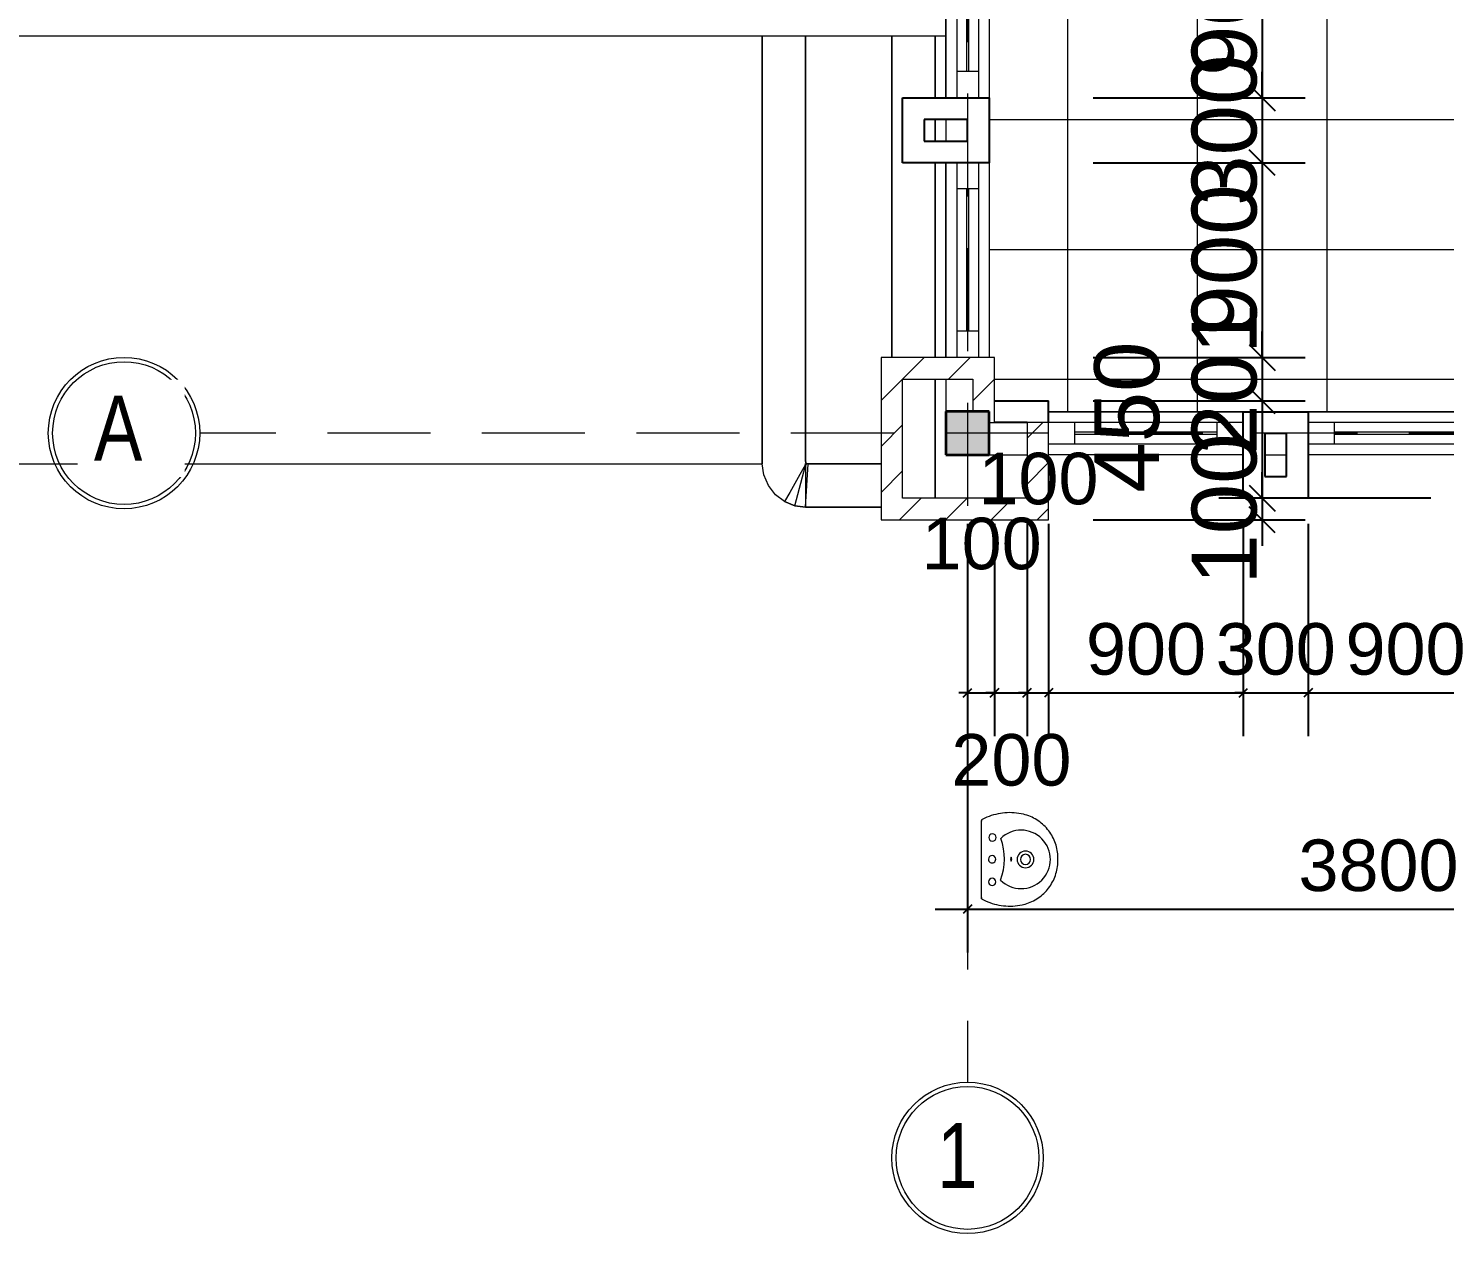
# Model space of a CAD drawing. Header units: millimetres. Extents: x -20510 to 108935, y -243239 to 20306.
# Drawn here: x -3792 to 2756, y -108700 to -103129 of the extents above; entities that cross this region are included whole.
import ezdxf

# ---------------------------------------------------------------- set-up
doc = ezdxf.new("R2010")
doc.units = ezdxf.units.MM
doc.linetypes.add('Hidden', pattern=[714.375, 476.25, -238.125])
for name, color, linetype, lineweight in [('A-ANNO-DIMS', 1, 'Continuous', 9), ('A-FLOR', 7, 'Continuous', 9), ('A-FLOR-PATT', 8, 'Continuous', 9), ('A-GLAZ', 4, 'Continuous', 18), ('A-WALL', 7, 'Continuous', 25), ('A-WALL-PATT', 8, 'Continuous', 18), ('G-IMPT', 8, 'Continuous', 9), ('P-SANR-FIXT', 3, 'Continuous', 9), ('S-COLS', 7, 'Continuous', 25), ('S-GRID', 1, 'Continuous', 9), ('S-GRID-IDEN', 1, 'Continuous', 9)]:
    doc.layers.add(name, color=color, linetype=linetype, lineweight=lineweight)
doc.styles.add('Arial_1', font='arial.ttf', dxfattribs={"width": 0.8, "height": 200})
doc.styles.add('Arial_2', font='arial.ttf', dxfattribs={"height": 300})
doc.styles.add('Arial_5', font='arial.ttf', dxfattribs={"height": 238.125})
doc.dimstyles.new('kt_nam', dxfattribs={"dimscale": 304.8, "dimtxt": 255.06485, "dimasz": 0.393701, "dimexe": 0.656168, "dimexo": 0.0625, "dimgap": 0.065617, "dimtad": 1, "dimdec": 0, "dimzin": 0, "dimdsep": 46, "dimtxsty": 'Arial_2', "dimblk1": 'OBLIQUE', "dimblk2": 'OBLIQUE', "dimsah": 1, "dimcen": 0.09, "dimdle": 0.328084, "dimazin": 0, "dimtfac": 1, "dimtdec": 4, "dimtix": 1, "dimtmove": 2, "dimatfit": 3, "dimfxl": 2.624672, "dimfxlon": 1, "dimtvp": 1, "dimtolj": 1, "dimtzin": 0, "dimarcsym": 2})
doc.dimstyles.new('kt_nam_1', dxfattribs={"dimscale": 304.8, "dimtxt": 255.06485, "dimasz": 0.393701, "dimexe": 0.656168, "dimexo": 0.0625, "dimgap": 0.065617, "dimtad": 1, "dimdec": 0, "dimzin": 0, "dimdsep": 46, "dimtxsty": 'Arial_2', "dimblk1": 'OBLIQUE', "dimblk2": 'OBLIQUE', "dimsah": 1, "dimcen": 0.09, "dimdle": 0.328084, "dimazin": 0, "dimtfac": 1, "dimtdec": 4, "dimtix": 1, "dimtmove": 0, "dimatfit": 3, "dimfxl": 2.624672, "dimfxlon": 1, "dimtvp": 1, "dimtolj": 1, "dimtzin": 0, "dimarcsym": 2})
doc.dimstyles.new('SecretInternalLinAngDimStyle5p4736185', dxfattribs={"dimscale": 304.8, "dimtxt": 242.94927, "dimasz": 0.130208, "dimexe": 0.656168, "dimexo": 0.0625, "dimgap": 0.260417, "dimtad": 1, "dimdec": 0, "dimrnd": 100, "dimzin": 0, "dimdsep": 46, "dimtxsty": 'Arial_5', "dimblk1": 'OBLIQUE', "dimblk2": 'OBLIQUE', "dimsah": 1, "dimcen": 0.09, "dimdle": 0.492126, "dimazin": 0, "dimtfac": 1, "dimtdec": 4, "dimtix": 1, "dimtmove": 0, "dimatfit": 3, "dimfxl": 2.624672, "dimfxlon": 1, "dimtvp": 1, "dimtolj": 1, "dimtzin": 0, "dimarcsym": 2})
doc.dimstyles.new('SecretInternalLinAngDimStyle5p4736185_1', dxfattribs={"dimscale": 304.8, "dimtxt": 242.94927, "dimasz": 0.130208, "dimexe": 0.656168, "dimexo": 0.0625, "dimgap": 0.260417, "dimtad": 1, "dimdec": 0, "dimrnd": 100, "dimzin": 0, "dimdsep": 46, "dimtxsty": 'Arial_5', "dimblk1": 'OBLIQUE', "dimblk2": 'OBLIQUE', "dimsah": 1, "dimcen": 0.09, "dimdle": 0.492126, "dimazin": 0, "dimtfac": 1, "dimtdec": 4, "dimtix": 1, "dimtmove": 2, "dimatfit": 3, "dimfxl": 2.624672, "dimfxlon": 1, "dimtvp": 1, "dimtolj": 1, "dimtzin": 0, "dimarcsym": 2})
pattern_1 = [(45, (0, -105000), (-106.066, 106.066), [])]

# ---------------------------------------------------------------- blocks, each defined once
blk = doc.blocks.new('Window_K2_Stack - Window_K2_Stack-2379752-04_MẶT BẰNG TẦNG 4')
at = {"layer": 'A-GLAZ'}
for p, q in [((-450, 100), (450, 100)), ((-450, -100), (-450, 100)), ((-450, 100), (-450, -100)), ((-450, 100), (450, 100)), ((-450, 50), (450, 50)), ((-328.75, 50), (-328.75, -50)), ((-328.75, 5), (328.75, 5)), ((328.75, 50), (328.75, -50)), ((-450, -50), (450, -50)), ((-328.75, -5), (328.75, -5)), ((450, -100), (-450, -100)), ((-450, -100), (450, -100))]:
    blk.add_line(p, q, dxfattribs=at)
blk = doc.blocks.new('Window_K2_Stack - Window_K2_Stack-V3-04_MẶT BẰNG TẦNG 4')
at = {"layer": 'A-GLAZ'}
for p, q in [((-450, 100), (450, 100)), ((-450, 100), (450, 100)), ((450, -100), (450, 100)), ((450, 100), (450, -100)), ((-450, 50), (450, 50)), ((-328.75, 50), (-328.75, -50)), ((-328.75, 5), (328.75, 5)), ((328.75, 50), (328.75, -50)), ((-450, -50), (450, -50)), ((-328.75, -5), (328.75, -5)), ((450, -100), (-450, -100)), ((-450, -100), (450, -100))]:
    blk.add_line(p, q, dxfattribs=at)
blk = doc.blocks.new('Window_K2_Stack - Window_K2_Stack-V4-04_MẶT BẰNG TẦNG 4')
at = {"layer": 'A-GLAZ'}
for p, q in [((-450, 100), (450, 100)), ((-450, -100), (-450, 100)), ((-450, 100), (-450, -100)), ((-450, 100), (450, 100)), ((-450, 50), (450, 50)), ((-328.75, 50), (-328.75, -50)), ((-328.75, 5), (328.75, 5)), ((328.75, 50), (328.75, -50)), ((-450, -50), (450, -50)), ((-328.75, -5), (328.75, -5)), ((450, -100), (450, -50)), ((450, -50), (450, -100)), ((450, -100), (-450, -100)), ((-450, -100), (450, -100))]:
    blk.add_line(p, q, dxfattribs=at)
blk = doc.blocks.new('Window_K2_Stack - Window_K2_Stack-V6-04_MẶT BẰNG TẦNG 4')
at = {"layer": 'A-GLAZ'}
for p, q in [((-450, 100), (450, 100)), ((-450, -100), (-450, 100)), ((-450, 100), (-450, -100)), ((-450, 100), (450, 100)), ((450, -100), (450, 100)), ((450, 100), (450, -100)), ((-450, 50), (450, 50)), ((-328.75, 50), (-328.75, -50)), ((-328.75, 5), (328.75, 5)), ((328.75, 50), (328.75, -50)), ((-450, -50), (450, -50)), ((-328.75, -5), (328.75, -5)), ((450, -100), (-450, -100)), ((-450, -100), (450, -100))]:
    blk.add_line(p, q, dxfattribs=at)
blk = doc.blocks.new('M_Concrete-Rectangular-Column - COT200X200-2391842-04_MẶT BẰNG TẦNG 4')
at = {"layer": 'S-COLS', "lineweight": 35}
blk.add_hatch(color=256, dxfattribs=at).paths.add_polyline_path([(100, -100), (100, 100), (-100, 100), (-100, -100)])
for p, q in [((100, 100), (-100, 100)), ((-100, 100), (-100, -100)), ((100, -100), (100, 100)), ((-100, -100), (100, -100))]:
    blk.add_line(p, q, dxfattribs=at)
blk = doc.blocks.new('Mat_Tien_3dsMax - Sync_3dsMax_To_Revit-2401403-04_MẶT BẰNG TẦNG 4')
at = {"layer": 'G-IMPT'}
for p, q in [((-6674.1, -4764.5), (50, -4764.5)), ((-800, -4764.5), (-800, -6742)), ((-799.8, -6741.8), (-799.8, -4764.5)), ((-799.8, -6741.8), (-799.8, -4764.5)), ((-599.8, -4764.5), (-599.8, -6726.5)), ((-599.8, -6726.5), (-599.8, -4764.5)), ((-200, -6250), (-200, -4764.5)), ((-200, -4764.5), (-200, -6250)), ((0, -5050), (0, -4764.5)), ((0, -4764.5), (0, -5050)), ((0, -5250), (0, -5150)), ((0, -5150), (0, -5250)), ((0, -6250), (0, -5350)), ((0, -5350), (0, -6250)), ((0, -6901), (0, -6350)), ((0, -6350), (0, -6901)), ((-4300, -6742), (-800, -6742)), ((-791.9, -6792.9), (-799.8, -6741.8)), ((-791.9, -6792.9), (-799.8, -6741.8)), ((-599.8, -6726.5), (-598.2, -6736.7)), ((-598.2, -6736.7), (-599.8, -6726.5)), ((-599.8, -6941.8), (-587.2, -6741.8)), ((-598.7, -6740.3), (-598.8, -6745)), ((-598.7, -6740.3), (-587.2, -6741.8)), ((-587.2, -6741.8), (-598.7, -6740.3)), ((-598.2, -6736.7), (-596.7, -6740.3)), ((-596.7, -6740.3), (-598.2, -6736.7)), ((-597.7, -6745.3), (-595, -6742.5)), ((-596.7, -6740.3), (-595, -6742.5)), ((-596.7, -6740.3), (-595, -6742.5)), ((-587.2, -6741.8), (-250, -6741.8)), ((-250, -6741.8), (-587.2, -6741.8)), ((-770.2, -6842.7), (-791.9, -6792.9)), ((-770.2, -6842.7), (-791.9, -6792.9)), ((-649.3, -6935.5), (-598.8, -6749.1)), ((-598.8, -6749.1), (-599.8, -6941.8)), ((-737.3, -6885.5), (-770.2, -6842.7)), ((-737.3, -6885.5), (-770.2, -6842.7)), ((-696.1, -6916.8), (-737.3, -6885.5)), ((-696.1, -6916.8), (-737.3, -6885.5)), ((-696.1, -6916.8), (-649.3, -6935.5)), ((-649.3, -6935.5), (-696.1, -6916.8)), ((-649.3, -6935.5), (-599.8, -6941.8)), ((-599.8, -6941.8), (-649.3, -6935.5)), ((-599.8, -6941.8), (-250, -6941.8)), ((-250, -6941.8), (-599.8, -6941.8))]:
    blk.add_line(p, q, dxfattribs=at)
at = {"layer": 'G-IMPT', "flags": 128}
for points in [[(-600.9, -6748.8), (-600.4, -6746.7), (-599.8, -6744.5), (-599.3, -6742.4), (-598.7, -6740.3)], [(-598.5, -6744.5), (-598.6, -6744.6), (-598.6, -6744.7), (-598.7, -6744.8), (-598.8, -6745)], [(-598.8, -6745), (-598.7, -6744.8), (-598.6, -6744.7), (-598.6, -6744.6), (-598.5, -6744.5)], [(-598.8, -6745), (-598.7, -6744.8), (-598.6, -6744.7), (-598.6, -6744.6), (-598.5, -6744.5)], [(-595, -6742.5), (-595.9, -6744.1), (-596.8, -6745.7), (-597.8, -6747.4), (-598.7, -6749)], [(-596.6, -6741.2), (-597.1, -6742), (-597.6, -6742.8), (-598, -6743.7), (-598.5, -6744.5)], [(-598.5, -6744.5), (-598, -6743.7), (-597.6, -6742.8), (-597.1, -6742), (-596.6, -6741.2)], [(-598.5, -6744.5), (-598, -6743.7), (-597.6, -6742.8), (-597.1, -6742), (-596.6, -6741.2)], [(-598.5, -6744.5), (-598.2, -6744.3), (-597.9, -6744.2), (-597.6, -6744), (-597.3, -6743.8)], [(-597.3, -6743.8), (-597.6, -6744), (-597.9, -6744.2), (-598.2, -6744.3), (-598.5, -6744.5)], [(-597.3, -6743.8), (-597.4, -6744.2), (-597.5, -6744.5), (-597.6, -6744.9), (-597.7, -6745.3)], [(-597.3, -6743.8), (-597.4, -6744.2), (-597.5, -6744.5), (-597.6, -6744.9), (-597.7, -6745.3)], [(-596.6, -6741.2), (-596.8, -6741.8), (-597, -6742.5), (-597.2, -6743.2), (-597.3, -6743.8)], [(-596.6, -6741.2), (-596.8, -6741.8), (-597, -6742.5), (-597.2, -6743.2), (-597.3, -6743.8)], [(-595, -6742.5), (-595.4, -6742.1), (-595.8, -6741.8), (-596.2, -6741.5), (-596.6, -6741.2)], [(-600.9, -6748.8), (-624.7, -6790.8), (-648.5, -6832.8), (-672.3, -6874.8), (-696.1, -6916.8)], [(-600.5, -6748.1), (-600.6, -6748.2), (-600.7, -6748.4), (-600.8, -6748.6), (-600.9, -6748.8)], [(-600.5, -6748.1), (-600.6, -6748.2), (-600.7, -6748.4), (-600.8, -6748.6), (-600.9, -6748.8)], [(-598.8, -6745), (-599.2, -6745.7), (-599.6, -6746.5), (-600.1, -6747.3), (-600.5, -6748.1)], [(-598.8, -6745), (-599.2, -6745.7), (-599.6, -6746.5), (-600.1, -6747.3), (-600.5, -6748.1)], [(-598.8, -6749.1), (-598.8, -6748.1), (-598.8, -6747.1), (-598.8, -6746), (-598.8, -6745)], [(-598.8, -6749.1), (-598.8, -6748.1), (-598.8, -6747.1), (-598.8, -6746), (-598.8, -6745)], [(-598.7, -6749), (-598.8, -6749), (-598.8, -6749.1), (-598.8, -6749.1), (-598.8, -6749.1)], [(-598.7, -6749), (-598.8, -6749), (-598.8, -6749.1), (-598.8, -6749.1), (-598.8, -6749.1)], [(-597.7, -6745.3), (-598, -6746.2), (-598.2, -6747.1), (-598.5, -6748.1), (-598.7, -6749)], [(-597.7, -6745.3), (-598, -6746.2), (-598.2, -6747.1), (-598.5, -6748.1), (-598.7, -6749)], [(-598.7, -6749), (-598.5, -6748.1), (-598.2, -6747.1), (-598, -6746.2), (-597.7, -6745.3)]]:
    blk.add_lwpolyline(points, dxfattribs=at)
blk = doc.blocks.new('Mat_Tien_3dsMax - Mat_Tien_3dsMax-2387879-04_MẶT BẰNG TẦNG 4')
blk.add_blockref('Mat_Tien_3dsMax - Sync_3dsMax_To_Revit-2401403-04_MẶT BẰNG TẦNG 4', (0, 0))
blk = doc.blocks.new('Sink - Cloakroom - 440 x 350mm-2348746-04_MẶT BẰNG TẦNG 4')
at = {"layer": 'P-SANR-FIXT'}
for p, q in [((182.1, 0), (-179.1, 0)), ((-177.5, 0), (-176.5, 0)), ((176.5, 0), (177.5, 0))]:
    blk.add_line(p, q, dxfattribs=at)
at = {"layer": 'P-SANR-FIXT', "flags": 128}
for points in [[(0, 353.4), (-8.3, 353.5), (-16.7, 353.2), (-25, 352.6), (-33.3, 351.7), (-41.5, 350.4), (-49.7, 348.9), (-57.8, 346.9), (-65.8, 344.7), (-73.8, 342.1), (-81.6, 339.3), (-89.3, 336.1), (-96.9, 332.6), (-104.3, 328.8), (-111.5, 324.7), (-118.6, 320.4), (-125.6, 315.7), (-132.3, 310.8), (-138.8, 305.6), (-145.1, 300.2), (-151.2, 294.5), (-157.1, 288.5), (-162.7, 282.4), (-168, 276), (-173.1, 269.4), (-178, 262.6), (-182.5, 255.6), (-186.8, 248.5), (-190.8, 241.2), (-194.5, 233.7), (-197.9, 226.1), (-201, 218.3), (-203.8, 210.5), (-206.2, 202.5), (-208.3, 194.5), (-208.4, 194.2)], [(208.4, 194.2), (206.3, 202.3), (203.8, 210.3), (201.1, 218.1), (198, 225.9), (194.6, 233.5), (190.9, 241), (186.9, 248.3), (182.7, 255.5), (178.1, 262.4), (173.3, 269.2), (168.2, 275.8), (162.8, 282.2), (157.2, 288.4), (151.4, 294.3), (145.3, 300), (139, 305.5), (132.5, 310.7), (125.7, 315.6), (118.8, 320.2), (111.7, 324.6), (104.5, 328.7), (97, 332.5), (89.5, 336), (81.8, 339.2), (74, 342.1), (66, 344.6), (58, 346.9), (49.9, 348.8), (41.7, 350.4), (33.5, 351.7), (25.2, 352.6), (16.9, 353.2), (8.6, 353.5), (0.2, 353.4), (0, 353.4)], [(-208.4, 194.2), (-210.7, 183.7), (-212.6, 173.1), (-214.1, 162.5), (-215.2, 151.7), (-215.8, 141), (-216, 130.2), (-215.7, 119.4), (-215.1, 108.7), (-214, 98), (-212.5, 87.3), (-210.5, 76.7), (-208.1, 66.2), (-205.3, 55.8), (-202.1, 45.5), (-198.5, 35.4), (-194.5, 25.4), (-190.1, 15.6), (-185.3, 5.9), (-182.1, 0)], [(182.1, 0), (187.1, 9.5), (191.8, 19.2), (196.1, 29.1), (199.9, 39.2), (203.4, 49.4), (206.4, 59.7), (209.1, 70.2), (211.3, 80.7), (213.1, 91.3), (214.4, 102), (215.4, 112.7), (215.9, 123.5), (216, 134.3), (215.6, 145), (214.8, 155.8), (213.6, 166.5), (212, 177.1), (209.9, 187.7), (208.4, 194.2)]]:
    blk.add_lwpolyline(points, dxfattribs=at)
at = {"layer": 'P-SANR-FIXT'}
for centre, radius, start, end in [((0, 183.6), 135, 314.94439, 224.53709), ((0, 203.6), 38.6, 0, 180), ((0, 203.6), 38.6, 180, 0), ((0, 203.6), 23.5, 0, 180), ((0, 203.6), 23.5, 180, 0), ((-101.3, 50.7), 17, 0, 180), ((-1.6, -160.3), 266.6, 68.68012, 110.80136), ((-0.8, 49.2), 16.8, 90, 270), ((-0.8, 49.2), 16.8, 270, 90), ((104.3, 49.7), 17, 0, 180), ((-101.3, 50.7), 17, 180, 0), ((104.3, 49.7), 17, 180, 0)]:
    blk.add_arc(centre, radius, start, end, dxfattribs=at)
for major_axis in [(-9.08, 0), (9.08, 0)]:
    blk.add_ellipse((-0.5, 137.4), major_axis=major_axis, ratio=0.332108, start_param=3.141593, end_param=6.283185, dxfattribs=at)
blk.add_open_spline([(0, 353.3), (0, 353.4), (0, 353.4), (0, 353.4)], degree=3, dxfattribs=at)
for points, knots in [([(0, 353.4), (0, 353.4), (0, 353.3), (0, 352.7), (0, 351.5), (0, 350.3), (0, 349.7), (0, 349.4)], [-0.8570646, -0.8570646, -0.8570646, -0.8570646, -0.75, -0.5, -0.25, -0.125, 0, 0, 0, 0]), ([(-182, 0), (-181.9, 0), (-181.8, 0), (-181.6, 0), (-181.1, 0), (-180.3, 0), (-179.1, 0), (-178.2, 0), (-177.5, 0)], [-0.75, -0.75, -0.75, -0.75, -0.6875, -0.625, -0.5, -0.375, -0.25, 0, 0, 0, 0]), ([(177.5, 0), (178.2, 0), (179.1, 0), (180.3, 0), (181.1, 0), (181.6, 0), (181.8, 0), (181.9, 0), (182, 0)], [-1, -1, -1, -1, -0.75, -0.625, -0.5, -0.375, -0.3125, -0.25, -0.25, -0.25, -0.25])]:
    blk.add_open_spline(points, degree=3, knots=knots, dxfattribs=at)
blk = doc.blocks.new('Grid - TRUC  D1-102336-04_MẶT BẰNG TẦNG 4')
at = {"layer": 'S-GRID-IDEN'}
for radius in [3.5, 3.3]:
    blk.add_circle((0, 0), radius, dxfattribs=at)
blk = doc.blocks.new('_Oblique')
at = {"color": 0, "linetype": 'ByBlock', "lineweight": -2}
blk.add_line((-0.5, -0.5), (0.5, 0.5), dxfattribs=at)
blk = doc.blocks.new('DIMBLOCK2-04_MẶT BẰNG TẦNG 4')
at = {"layer": 'A-ANNO-DIMS', "color": 0, "lineweight": -2, "transparency": 16777216}
for p, q in [((550, -106419.1), (550, -107400)), ((4350, -106419.1), (4350, -107400)), ((400, -107200), (4500, -107200))]:
    blk.add_line(p, q, dxfattribs=at)
at = {"layer": 'Defpoints', "color": 0, "transparency": 16777216}
for p in [(550, -106400), (4350, -106400), (4350, -107200)]:
    blk.add_point(p, dxfattribs=at)
at = {"layer": 'A-ANNO-DIMS', "color": 0, "lineweight": -2, "transparency": 16777216, "xscale": 39.6875, "yscale": 39.6875, "zscale": 39.6875, "rotation": 180}
blk.add_blockref('_Oblique', (550, -107200), dxfattribs=at)
at = {"layer": 'A-ANNO-DIMS', "color": 0, "lineweight": -2, "transparency": 16777216, "xscale": 39.6875, "yscale": 39.6875, "zscale": 39.6875}
blk.add_blockref('_Oblique', (4350, -107200), dxfattribs=at)
at = {"layer": 'A-ANNO-DIMS', "color": 0, "transparency": 16777216, "insert": (2450, -106999), "char_height": 238.12, "width": 879.103, "attachment_point": 5, "style": 'Arial_5'}
blk.add_mtext('\\A1;3800', dxfattribs=at)
blk = doc.blocks.new('DIMBLOCK12-04_MẶT BẰNG TẦNG 4')
at = {"layer": 'A-ANNO-DIMS', "color": 0, "lineweight": -2, "transparency": 16777216}
for p, q in [((550, -105419.1), (550, -106400)), ((675, -105419.1), (675, -106400)), ((550, -106200), (510.3, -106200)), ((550, -106200), (675, -106200)), ((675, -106200), (714.7, -106200))]:
    blk.add_line(p, q, dxfattribs=at)
at = {"layer": 'Defpoints', "color": 0, "transparency": 16777216}
for p in [(550, -105400), (675, -105400), (675, -106200)]:
    blk.add_point(p, dxfattribs=at)
at = {"layer": 'A-ANNO-DIMS', "color": 0, "lineweight": -2, "transparency": 16777216, "xscale": 39.6875, "yscale": 39.6875, "zscale": 39.6875}
blk.add_blockref('_Oblique', (550, -106200), dxfattribs=at)
at = {"layer": 'A-ANNO-DIMS', "color": 0, "lineweight": -2, "transparency": 16777216, "xscale": 39.6875, "yscale": 39.6875, "zscale": 39.6875, "rotation": 180}
blk.add_blockref('_Oblique', (675, -106200), dxfattribs=at)
at = {"layer": 'A-ANNO-DIMS', "color": 0, "transparency": 16777216, "insert": (337.8, -105390.9), "char_height": 238.12, "width": 659.327, "attachment_point": 1, "line_spacing_factor": 0.941778, "style": 'Arial_5'}
blk.add_mtext('\\A1;100', dxfattribs=at)
blk = doc.blocks.new('DIMBLOCK13-04_MẶT BẰNG TẦNG 4')
at = {"layer": 'A-ANNO-DIMS', "color": 0, "lineweight": -2, "transparency": 16777216}
for p, q in [((675, -105419.1), (675, -106400)), ((825, -105419.1), (825, -106400)), ((675, -106200), (635.3, -106200)), ((675, -106200), (825, -106200)), ((825, -106200), (864.7, -106200))]:
    blk.add_line(p, q, dxfattribs=at)
at = {"layer": 'Defpoints', "color": 0, "transparency": 16777216}
for p in [(675, -105400), (825, -105400), (825, -106200)]:
    blk.add_point(p, dxfattribs=at)
at = {"layer": 'A-ANNO-DIMS', "color": 0, "lineweight": -2, "transparency": 16777216, "xscale": 39.6875, "yscale": 39.6875, "zscale": 39.6875}
blk.add_blockref('_Oblique', (675, -106200), dxfattribs=at)
at = {"layer": 'A-ANNO-DIMS', "color": 0, "lineweight": -2, "transparency": 16777216, "xscale": 39.6875, "yscale": 39.6875, "zscale": 39.6875, "rotation": 180}
blk.add_blockref('_Oblique', (825, -106200), dxfattribs=at)
at = {"layer": 'A-ANNO-DIMS', "color": 0, "transparency": 16777216, "insert": (475.3, -106390.9), "char_height": 238.12, "width": 659.327, "attachment_point": 1, "line_spacing_factor": 0.941778, "style": 'Arial_5'}
blk.add_mtext('\\A1;200', dxfattribs=at)
blk = doc.blocks.new('DIMBLOCK14-04_MẶT BẰNG TẦNG 4')
at = {"layer": 'A-ANNO-DIMS', "color": 0, "lineweight": -2, "transparency": 16777216}
for p, q in [((825, -105419.1), (825, -106400)), ((925, -105419.1), (925, -106400)), ((825, -106200), (785.3, -106200)), ((825, -106200), (925, -106200)), ((925, -106200), (964.7, -106200))]:
    blk.add_line(p, q, dxfattribs=at)
at = {"layer": 'Defpoints', "color": 0, "transparency": 16777216}
for p in [(825, -105400), (925, -105400), (925, -106200)]:
    blk.add_point(p, dxfattribs=at)
at = {"layer": 'A-ANNO-DIMS', "color": 0, "lineweight": -2, "transparency": 16777216, "xscale": 39.6875, "yscale": 39.6875, "zscale": 39.6875}
blk.add_blockref('_Oblique', (825, -106200), dxfattribs=at)
at = {"layer": 'A-ANNO-DIMS', "color": 0, "lineweight": -2, "transparency": 16777216, "xscale": 39.6875, "yscale": 39.6875, "zscale": 39.6875, "rotation": 180}
blk.add_blockref('_Oblique', (925, -106200), dxfattribs=at)
at = {"layer": 'A-ANNO-DIMS', "color": 0, "transparency": 16777216, "insert": (600.3, -105090.9), "char_height": 238.12, "width": 659.327, "attachment_point": 1, "line_spacing_factor": 0.941778, "style": 'Arial_5'}
blk.add_mtext('\\A1;100', dxfattribs=at)
blk = doc.blocks.new('DIMBLOCK15-04_MẶT BẰNG TẦNG 4')
at = {"layer": 'A-ANNO-DIMS', "color": 0, "lineweight": -2, "transparency": 16777216}
for p, q in [((925, -105419.1), (925, -106400)), ((1825, -105419.1), (1825, -106400)), ((775, -106200), (1975, -106200))]:
    blk.add_line(p, q, dxfattribs=at)
at = {"layer": 'Defpoints', "color": 0, "transparency": 16777216}
for p in [(925, -105400), (1825, -105400), (1825, -106200)]:
    blk.add_point(p, dxfattribs=at)
at = {"layer": 'A-ANNO-DIMS', "color": 0, "lineweight": -2, "transparency": 16777216, "xscale": 39.6875, "yscale": 39.6875, "zscale": 39.6875, "rotation": 180}
blk.add_blockref('_Oblique', (925, -106200), dxfattribs=at)
at = {"layer": 'A-ANNO-DIMS', "color": 0, "lineweight": -2, "transparency": 16777216, "xscale": 39.6875, "yscale": 39.6875, "zscale": 39.6875}
blk.add_blockref('_Oblique', (1825, -106200), dxfattribs=at)
at = {"layer": 'A-ANNO-DIMS', "color": 0, "transparency": 16777216, "insert": (1375, -105999), "char_height": 238.12, "width": 659.327, "attachment_point": 5, "style": 'Arial_5'}
blk.add_mtext('\\A1;900', dxfattribs=at)
blk = doc.blocks.new('DIMBLOCK16-04_MẶT BẰNG TẦNG 4')
at = {"layer": 'A-ANNO-DIMS', "color": 0, "lineweight": -2, "transparency": 16777216}
for p, q in [((1825, -105419.1), (1825, -106400)), ((2125, -105419.1), (2125, -106400)), ((1825, -106200), (1785.3, -106200)), ((1825, -106200), (2125, -106200)), ((2125, -106200), (2164.7, -106200))]:
    blk.add_line(p, q, dxfattribs=at)
at = {"layer": 'Defpoints', "color": 0, "transparency": 16777216}
for p in [(1825, -105400), (2125, -105400), (2125, -106200)]:
    blk.add_point(p, dxfattribs=at)
at = {"layer": 'A-ANNO-DIMS', "color": 0, "lineweight": -2, "transparency": 16777216, "xscale": 39.6875, "yscale": 39.6875, "zscale": 39.6875}
blk.add_blockref('_Oblique', (1825, -106200), dxfattribs=at)
at = {"layer": 'A-ANNO-DIMS', "color": 0, "lineweight": -2, "transparency": 16777216, "xscale": 39.6875, "yscale": 39.6875, "zscale": 39.6875, "rotation": 180}
blk.add_blockref('_Oblique', (2125, -106200), dxfattribs=at)
at = {"layer": 'A-ANNO-DIMS', "color": 0, "transparency": 16777216, "insert": (1975, -105999), "char_height": 238.12, "width": 659.327, "attachment_point": 5, "style": 'Arial_5'}
blk.add_mtext('\\A1;300', dxfattribs=at)
blk = doc.blocks.new('DIMBLOCK17-04_MẶT BẰNG TẦNG 4')
at = {"layer": 'A-ANNO-DIMS', "color": 0, "lineweight": -2, "transparency": 16777216}
for p, q in [((2125, -105419.1), (2125, -106400)), ((3025, -105419.1), (3025, -106400)), ((1975, -106200), (3175, -106200))]:
    blk.add_line(p, q, dxfattribs=at)
at = {"layer": 'Defpoints', "color": 0, "transparency": 16777216}
for p in [(2125, -105400), (3025, -105400), (3025, -106200)]:
    blk.add_point(p, dxfattribs=at)
at = {"layer": 'A-ANNO-DIMS', "color": 0, "lineweight": -2, "transparency": 16777216, "xscale": 39.6875, "yscale": 39.6875, "zscale": 39.6875, "rotation": 180}
blk.add_blockref('_Oblique', (2125, -106200), dxfattribs=at)
at = {"layer": 'A-ANNO-DIMS', "color": 0, "lineweight": -2, "transparency": 16777216, "xscale": 39.6875, "yscale": 39.6875, "zscale": 39.6875}
blk.add_blockref('_Oblique', (3025, -106200), dxfattribs=at)
at = {"layer": 'A-ANNO-DIMS', "color": 0, "transparency": 16777216, "insert": (2575, -105999), "char_height": 238.12, "width": 659.327, "attachment_point": 5, "style": 'Arial_5'}
blk.add_mtext('\\A1;900', dxfattribs=at)
blk = doc.blocks.new('DIMBLOCK219-04_MẶT BẰNG TẦNG 4')
at = {"layer": 'A-ANNO-DIMS', "color": 0, "lineweight": -2, "transparency": 16777216}
for p, q in [((1911.7, -102450), (1911.7, -103550)), ((1130.7, -102550), (2111.7, -102550)), ((1130.7, -103450), (2111.7, -103450))]:
    blk.add_line(p, q, dxfattribs=at)
at = {"layer": 'Defpoints', "color": 0, "transparency": 16777216}
for p in [(1111.7, -102550), (1111.7, -103450), (1911.7, -103450)]:
    blk.add_point(p, dxfattribs=at)
at = {"layer": 'A-ANNO-DIMS', "color": 0, "lineweight": -2, "transparency": 16777216, "xscale": 119.9999999999999, "yscale": 119.9999999999999, "zscale": 119.9999999999999}
for p, rotation in [((1911.7, -102550), 90), ((1911.7, -103450), 270)]:
    blk.add_blockref('_Oblique', p, dxfattribs=dict(at, rotation=rotation))
at = {"layer": 'A-ANNO-DIMS', "color": 0, "transparency": 16777216, "insert": (1738.5, -103000), "char_height": 300, "width": 550.94, "attachment_point": 5, "rotation": 90, "style": 'Arial_2'}
blk.add_mtext('\\A1;900', dxfattribs=at)
blk = doc.blocks.new('DIMBLOCK220-04_MẶT BẰNG TẦNG 4')
at = {"layer": 'A-ANNO-DIMS', "color": 0, "lineweight": -2, "transparency": 16777216}
for p, q in [((1911.7, -103450), (1911.7, -103330)), ((1130.7, -103450), (2111.7, -103450)), ((1911.7, -103450), (1911.7, -103750)), ((1130.7, -103750), (2111.7, -103750)), ((1911.7, -103750), (1911.7, -103870))]:
    blk.add_line(p, q, dxfattribs=at)
at = {"layer": 'Defpoints', "color": 0, "transparency": 16777216}
for p in [(1111.7, -103450), (1111.7, -103750), (1911.7, -103750)]:
    blk.add_point(p, dxfattribs=at)
at = {"layer": 'A-ANNO-DIMS', "color": 0, "lineweight": -2, "transparency": 16777216, "xscale": 119.9999999999999, "yscale": 119.9999999999999, "zscale": 119.9999999999999}
for p, rotation in [((1911.7, -103450), 270), ((1911.7, -103750), 90)]:
    blk.add_blockref('_Oblique', p, dxfattribs=dict(at, rotation=rotation))
at = {"layer": 'A-ANNO-DIMS', "color": 0, "transparency": 16777216, "insert": (1738.4, -103600), "char_height": 300, "width": 550.94, "attachment_point": 5, "rotation": 90, "style": 'Arial_2'}
blk.add_mtext('\\A1;300', dxfattribs=at)
blk = doc.blocks.new('DIMBLOCK221-04_MẶT BẰNG TẦNG 4')
at = {"layer": 'A-ANNO-DIMS', "color": 0, "lineweight": -2, "transparency": 16777216}
for p, q in [((1911.7, -103650), (1911.7, -104750)), ((1130.7, -103750), (2111.7, -103750)), ((1130.7, -104650), (2111.7, -104650))]:
    blk.add_line(p, q, dxfattribs=at)
at = {"layer": 'Defpoints', "color": 0, "transparency": 16777216}
for p in [(1111.7, -103750), (1111.7, -104650), (1911.7, -104650)]:
    blk.add_point(p, dxfattribs=at)
at = {"layer": 'A-ANNO-DIMS', "color": 0, "lineweight": -2, "transparency": 16777216, "xscale": 119.9999999999999, "yscale": 119.9999999999999, "zscale": 119.9999999999999}
for p, rotation in [((1911.7, -103750), 90), ((1911.7, -104650), 270)]:
    blk.add_blockref('_Oblique', p, dxfattribs=dict(at, rotation=rotation))
at = {"layer": 'A-ANNO-DIMS', "color": 0, "transparency": 16777216, "insert": (1738.5, -104200), "char_height": 300, "width": 550.94, "attachment_point": 5, "rotation": 90, "style": 'Arial_2'}
blk.add_mtext('\\A1;900', dxfattribs=at)
blk = doc.blocks.new('DIMBLOCK222-04_MẶT BẰNG TẦNG 4')
at = {"layer": 'A-ANNO-DIMS', "color": 0, "lineweight": -2, "transparency": 16777216}
for p, q in [((1911.7, -104650), (1911.7, -104530)), ((1130.7, -104650), (2111.7, -104650)), ((1911.7, -104650), (1911.7, -104851)), ((1130.7, -104851), (2111.7, -104851)), ((1911.7, -104851), (1911.7, -104971))]:
    blk.add_line(p, q, dxfattribs=at)
at = {"layer": 'Defpoints', "color": 0, "transparency": 16777216}
for p in [(1111.7, -104650), (1111.7, -104851), (1911.7, -104851)]:
    blk.add_point(p, dxfattribs=at)
at = {"layer": 'A-ANNO-DIMS', "color": 0, "lineweight": -2, "transparency": 16777216, "xscale": 119.9999999999999, "yscale": 119.9999999999999, "zscale": 119.9999999999999}
for p, rotation in [((1911.7, -104650), 270), ((1911.7, -104851), 90)]:
    blk.add_blockref('_Oblique', p, dxfattribs=dict(at, rotation=rotation))
at = {"layer": 'A-ANNO-DIMS', "color": 0, "transparency": 16777216, "insert": (1738.5, -104750.5), "char_height": 300, "width": 550.94, "attachment_point": 5, "rotation": 90, "style": 'Arial_2'}
blk.add_mtext('\\A1;201', dxfattribs=at)
blk = doc.blocks.new('DIMBLOCK223-04_MẶT BẰNG TẦNG 4')
at = {"layer": 'A-ANNO-DIMS', "color": 0, "lineweight": -2, "transparency": 16777216}
for p, q in [((1911.7, -104751), (1911.7, -105401)), ((1130.7, -104851), (2111.7, -104851)), ((2692.6, -105301), (1711.7, -105301))]:
    blk.add_line(p, q, dxfattribs=at)
at = {"layer": 'Defpoints', "color": 0, "transparency": 16777216}
for p in [(1111.7, -104851), (1911.7, -105301), (2711.7, -105301)]:
    blk.add_point(p, dxfattribs=at)
at = {"layer": 'A-ANNO-DIMS', "color": 0, "lineweight": -2, "transparency": 16777216, "xscale": 119.9999999999999, "yscale": 119.9999999999999, "zscale": 119.9999999999999}
for p, rotation in [((1911.7, -104851), 90), ((1911.7, -105301), 270)]:
    blk.add_blockref('_Oblique', p, dxfattribs=dict(at, rotation=rotation))
at = {"layer": 'A-ANNO-DIMS', "color": 0, "transparency": 16777216, "insert": (1135.8, -105275.6), "char_height": 300, "width": 550.94, "attachment_point": 1, "rotation": 90, "line_spacing_factor": 0.941778, "style": 'Arial_2'}
blk.add_mtext('\\A1;450', dxfattribs=at)
blk = doc.blocks.new('DIMBLOCK224-04_MẶT BẰNG TẦNG 4')
at = {"layer": 'A-ANNO-DIMS', "color": 0, "lineweight": -2, "transparency": 16777216}
for p, q in [((1911.7, -105301), (1911.7, -105181)), ((2692.6, -105301), (1711.7, -105301)), ((1911.7, -105301), (1911.7, -105401)), ((1130.7, -105401), (2111.7, -105401)), ((1911.7, -105401), (1911.7, -105521))]:
    blk.add_line(p, q, dxfattribs=at)
at = {"layer": 'Defpoints', "color": 0, "transparency": 16777216}
for p in [(2711.7, -105301), (1111.7, -105401), (1911.7, -105401)]:
    blk.add_point(p, dxfattribs=at)
at = {"layer": 'A-ANNO-DIMS', "color": 0, "lineweight": -2, "transparency": 16777216, "xscale": 119.9999999999999, "yscale": 119.9999999999999, "zscale": 119.9999999999999}
for p, rotation in [((1911.7, -105301), 270), ((1911.7, -105401), 90)]:
    blk.add_blockref('_Oblique', p, dxfattribs=dict(at, rotation=rotation))
at = {"layer": 'A-ANNO-DIMS', "color": 0, "transparency": 16777216, "insert": (1738.5, -105351), "char_height": 300, "width": 550.94, "attachment_point": 5, "rotation": 90, "style": 'Arial_2'}
blk.add_mtext('\\A1;100', dxfattribs=at)

msp = doc.modelspace()

# ---------------------------------------------------------------- hatches: boundary and pattern name
at = {"layer": 'A-FLOR-PATT'}
h = msp.add_hatch(dxfattribs=at)
h.set_pattern_fill('FP_6', color=256, style=0, pattern_type=2)
h.set_pattern_definition([(0.0043, (16612.5, -97550.4), (-0.045, 600), []), (90.004, (16612.5, -97550.4), (-600, -0.042), [])])
h.paths.add_polyline_path([(450, -105100.9), (825, -105100.8), (825, -104951), (650, -104951), (650, -105100), (450, -105100), (450, -104900), (574, -104900), (574, -104750), (450, -104750), (450, -105100)])
h.paths.add_polyline_path([(1925, -105100.8), (2025, -105100.7), (2025, -105001), (1925, -105001)])
h.paths.add_polyline_path([(3125, -105100.7), (3225, -105100.7), (3225, -105001), (3125, -105001)])
h.paths.add_polyline_path([(4250, -105100.6), (11550, -105100), (11550, -99700), (8150, -99700), (8150, -99750), (7950, -99750), (7950, -99700), (7270, -99700), (7270, -99500), (12580, -99500), (12580, -99700), (11750, -99700), (11750, -104900), (22350, -104900), (22350, -99700), (22250, -99700), (22250, -99500), (23080, -99500), (23080, -99700), (22550, -99700), (22550, -104900), (25950, -104900), (25950, -99700), (24080, -99700), (24080, -99500), (31170, -99500), (31170, -99700), (29750, -99700), (29750, -99750), (29550, -99750), (29550, -99700), (26150, -99700), (26150, -105099), (32150, -105098.5), (32150, -105006), (32250, -105006), (32251.1, -105098.5), (33450, -105098.4), (33450, -105006), (33550, -105006), (33550, -104901), (37250, -104900), (37250, -104750), (37025, -104750), (37025, -104650), (37050, -104650), (37050, -101600), (37150, -101600), (37150, -102450), (37254.9, -102450), (37260.1, -99700), (37250, -99700), (37250, -99750), (37050, -99750), (37050, -99700), (33450, -99700), (33450, -99750), (33250, -99750), (33250, -99700), (32570, -99700), (32570, -99500), (37050, -99500), (37050, -97300), (33220, -97300), (33220, -97100), (33250, -97100), (33249.6, -94962.3), (33229.6, -94959.1), (33218.4, -94955.4), (33204.2, -94946.2), (33198.9, -94942), (33189.7, -94931.5), (33179.7, -94912.4), (33176.2, -94900.8), (33175.2, -94881.6), (33178.7, -94864.4), (33184.8, -94850.1), (33194.5, -94837.3), (33205.5, -94827), (33218.9, -94818.1), (33218.9, -93025.5), (33250, -93025.5), (33250, -90200), (29750, -90200), (29750, -93701.8), (29781.1, -93694.4), (30299.2, -93452.8), (30346.5, -93258.4), (30478.5, -93541.6), (30525.8, -93347.2), (31075, -93091.1), (31075, -93095.7), (31094.6, -93091.1), (31094.6, -93093.6), (31105.3, -93091.1), (31105.3, -94819.4), (31123.5, -94831.6), (31135.5, -94845.3), (31143.7, -94858.9), (31147.7, -94877.9), (31148.6, -94897.5), (31142.7, -94915.7), (31133.9, -94933), (31119.1, -94947.4), (31102.8, -94955.6), (31090, -94960.8), (31074.6, -94961.5), (31053.8, -94959), (31043.9, -94955.6), (31025.7, -94943.4), (31013.7, -94929.7), (31005.5, -94916.1), (31000.6, -94900), (29823, -94900), (29819.5, -94916.1), (29809.4, -94932.8), (29795.4, -94947.1), (29779.1, -94956.8), (29765.8, -94960.5), (29750, -94961.5), (29750, -97100), (32220, -97100), (32220, -97300), (29540, -97300), (29540, -97100), (29550, -97100), (29550, -91900), (23000, -91900), (23000, -92900), (22550, -92900), (22550, -97100), (25950, -97100), (25950, -97050), (26150, -97050), (26150, -97100), (28540, -97100), (28540, -97300), (22340, -97300), (22340, -97100), (22350, -97100), (22350, -92900), (19900, -92900), (19900, -91900), (15350, -91900), (15350, -97100), (18750, -97100), (18750, -97050), (18950, -97050), (18950, -97100), (21340, -97100), (21340, -97300), (15140, -97300), (15140, -97100), (15150, -97100), (15150, -91900), (8150, -91900), (8150, -97100), (11550, -97100), (11550, -97050), (11750, -97050), (11750, -97100), (14140, -97100), (14140, -97300), (6270, -97300), (6270, -97100), (7950, -97100), (7949.6, -94962.3), (7929.6, -94959.1), (7918.4, -94955.4), (7907.3, -94948.4), (7898.9, -94942), (7889.7, -94931.5), (7879.7, -94912.4), (7876.1, -94900), (7875.2, -94881.6), (7878.7, -94864.4), (7884.8, -94850.1), (7894.5, -94837.3), (7905.5, -94827), (7918.9, -94818.1), (7918.9, -93025.5), (7950, -93025.5), (7950, -90200), (4450, -90200), (4450, -97100), (5270, -97100), (5270, -97300), (450, -97300), (450, -97050), (650, -97050), (650, -97100), (4250, -97100), (4250, -91700.8), (4225, -91700.8), (4225, -91899), (675, -91899), (675, -92150), (650, -92150), (650, -94700), (450, -94700), (450, -96200), (-4025.9, -96200), (-4050, -100600), (450, -100600), (450, -102100), (650, -102100), (650, -104650), (675, -104650), (675, -104851), (925, -104851), (925, -104901), (4225, -104901), (4225, -104956), (4250, -104956), (4250, -105100)])
h.paths.add_polyline_path([(34550, -105098.3), (34650, -105098.3), (34650, -105001), (34550, -105001)])
h.paths.add_polyline_path([(35750, -105098.2), (35850, -105098.2), (35850, -105001), (35750, -105001)])
h.paths.add_polyline_path([(36950, -105098.2), (37050, -105098.1), (37050, -105000), (36950, -105000)])
h.paths.add_polyline_path([(37250.8, -104650), (37252.5, -103750), (37250, -103750), (37250, -104650)])
h.paths.add_polyline_path([(37252.7, -103650), (37252.9, -103550), (37150, -103550), (37150, -103650), (37250, -103650)])
h.paths.add_polyline_path([(450, -103650), (550, -103650), (550, -103550), (450, -103550), (450, -103625.1)])
h.paths.add_polyline_path([(37250, -103450), (37253.1, -103450), (37254.7, -102550), (37250, -102550), (37250, -102750.1)])
h.paths.add_polyline_path([(450, -103450), (450, -103450), (450, -102750.1)])
h.paths.add_polyline_path([(450, -102450), (550, -102450), (550, -102200), (450, -102200), (450, -102450)])
h.paths.add_polyline_path([(4450, -99750), (4250, -99750), (4250, -99700), (650, -99700), (650, -99750), (450, -99750), (450, -99500), (5870, -99500), (5870, -99700), (4450, -99700)])
h.paths.add_polyline_path([(18950, -99750), (18750, -99750), (18750, -99700), (15350, -99700), (15350, -99750), (15150, -99750), (15150, -99700), (13980, -99700), (13980, -99500), (20850, -99500), (20850, -99700), (18950, -99700)])
h.paths.add_polyline_path([(37250, -99500), (37260.4, -99500), (37264.5, -97300), (37250, -97300), (37250, -99249.9)])
h.paths.add_polyline_path([(37255.3, -97100), (37264.9, -97100), (37269.7, -94530), (37250, -94530), (37250, -97100)])
h.paths.add_polyline_path([(35110.6, -97100), (37050, -97100), (37050, -97097.4), (35000, -97097.4), (35000, -96548.3), (34650, -96548.3), (34650, -97100), (35000.7, -97100)])
h.paths.add_polyline_path([(34084, -97100), (34550, -97100), (34550, -96500), (34650, -96500), (34650, -95700), (34550, -95700), (34550, -95600), (34350, -95600), (34350, -95500), (37050, -95500), (37050, -95498.3), (33450, -95498.3), (33450.7, -95500), (33550, -95500), (33550, -95600), (33450, -95600), (33450, -97100)])
h.paths.add_polyline_path([(6625.4, -94962.3), (6603.7, -94958.8), (6589.2, -94952.6), (6578, -94945), (6567.3, -94934), (6558, -94919.4), (6553.1, -94905.6), (6550.7, -94887.5), (6552.7, -94870.1), (6559.3, -94854.2), (6569.7, -94838.2), (6580.4, -94828.6), (6594.7, -94819.2), (6594.7, -93025.5), (6656.1, -93025.5), (6656.9, -94819.6), (6672.8, -94830), (6683.5, -94841), (6692.8, -94855.6), (6697.7, -94869.4), (6700.1, -94887.5), (6698.1, -94904.9), (6691.5, -94920.8), (6681.1, -94936.8), (6674, -94943.8), (6655.8, -94955.8), (6641, -94960.5), (6634, -94961.3)])
h.paths.add_polyline_path([(31925.4, -94962.3), (31903.7, -94958.8), (31889.2, -94952.6), (31878, -94945), (31867.3, -94934), (31858, -94919.4), (31853.1, -94905.6), (31850.7, -94887.5), (31852.7, -94870.1), (31859.3, -94854.2), (31869.7, -94838.2), (31880.4, -94828.6), (31894.7, -94819.2), (31894.7, -93025.5), (31956.1, -93025.5), (31956.9, -94819.6), (31972.8, -94830), (31983.5, -94841), (31992.8, -94855.6), (31997.7, -94869.4), (32000.1, -94887.5), (31998.1, -94904.9), (31991.5, -94920.8), (31981.1, -94936.8), (31974, -94943.8), (31955.8, -94955.8), (31941, -94960.5)])
h.paths.add_polyline_path([(550, -94600), (550, -94350), (450, -94350), (450, -94600)])
h.paths.add_polyline_path([(37269.9, -94430), (37275, -91699.9), (37250, -91700), (37250, -94430), (37255.3, -94430)])
h.paths.add_polyline_path([(550, -93250), (550, -93150), (450, -93150), (450, -93250)])
h.paths.add_polyline_path([(450, -93050), (450, -93050), (450, -92249.6)])
h.paths.add_polyline_path([(575, -92050), (575, -91900), (450, -91900), (450, -91700), (650, -91700), (650, -91799), (825, -91799), (825, -91699.3), (450, -91700), (450, -92050)])
h.paths.add_polyline_path([(3125, -91799), (3225, -91799), (3225, -91700.3), (3125, -91700.3)])
h.paths.add_polyline_path([(2025, -91799), (2025, -91699.8), (1925, -91699.8), (1925, -91799)])
h.paths.add_polyline_path([(9374.5, -91700), (29550, -91699.1), (29550, -91699.1), (8150, -91698.3), (8150, -91700), (8838, -91700)])
h.paths.add_polyline_path([(4250, -91699.9), (4250, -90000), (4250, -90000), (4250, -91699.9)])
at = {"layer": 'A-WALL-PATT', "lineweight": 9}
h = msp.add_hatch(dxfattribs=at)
h.set_pattern_fill('FP_1', color=256, style=0, pattern_type=2)
h.set_pattern_definition(pattern_1)
h.paths.add_polyline_path([(250, -105301), (250, -104650), (150, -104650), (150, -105301)])
h = msp.add_hatch(dxfattribs=at)
h.set_pattern_fill('FP_1', color=256, style=0, pattern_type=2)
h.set_pattern_definition(pattern_1)
h.paths.add_polyline_path([(674, -104750), (675, -104750), (675, -104650), (250, -104650), (250, -104750), (574, -104750)])
h = msp.add_hatch(dxfattribs=at)
h.set_pattern_fill('FP_1', color=256, style=0, pattern_type=2)
h.set_pattern_definition(pattern_1)
h.paths.add_polyline_path([(674, -104951), (674, -104750), (574, -104750), (574, -104900), (650, -104900), (650, -104951)])
h = msp.add_hatch(dxfattribs=at)
h.set_pattern_fill('FP_1', color=256, style=0, pattern_type=2)
h.set_pattern_definition(pattern_1)
h.paths.add_polyline_path([(925, -105301), (925, -104951), (825, -104951), (825, -105301)])
h = msp.add_hatch(dxfattribs=at)
h.set_pattern_fill('FP_1', color=256, style=0, pattern_type=2)
h.set_pattern_definition(pattern_1)
h.paths.add_polyline_path([(150, -105401), (925, -105401), (925, -105301), (150, -105301)])

# ---------------------------------------------------------------- linework, layer by layer
at = {"layer": 'A-FLOR'}
for p, q in [((450, -103550), (450, -103650)), ((450, -104750), (450, -104900)), ((450, -105100.9), (825, -105100.8)), ((1925, -105100.8), (2025, -105100.7))]:
    msp.add_line(p, q, dxfattribs=at)
at = {"layer": 'A-WALL'}
for p, q in [((250, -103750), (250, -103450)), ((250, -103450), (650, -103450)), ((650, -103450), (650, -103750)), ((350, -103550), (350, -103650)), ((550, -103550), (350, -103550)), ((550, -103650), (550, -103550)), ((350, -103650), (550, -103650)), ((650, -103750), (250, -103750)), ((674, -104851), (925, -104851)), ((925, -104951), (925, -104851)), ((1825, -104901), (2125, -104901)), ((1825, -105301), (1825, -104901)), ((2125, -104901), (2125, -105301)), ((825, -104951), (674, -104951)), ((2025, -105001), (1925, -105001)), ((1925, -105001), (1925, -105201)), ((2025, -105201), (2025, -105001)), ((1925, -105201), (2025, -105201)), ((2125, -105301), (1825, -105301))]:
    msp.add_line(p, q, dxfattribs=at)
at = {"layer": 'A-WALL', "lineweight": 18}
for p, q in [((150, -104650), (150, -105401)), ((675, -104650), (150, -104650)), ((675, -104750), (675, -104650)), ((250, -105301), (250, -104750)), ((250, -104750), (574, -104750)), ((574, -104750), (574, -104900)), ((674, -104750), (675, -104750)), ((674, -104951), (674, -104750)), ((650, -104951), (674, -104951)), ((925, -104951), (825, -104951)), ((825, -104951), (825, -105301)), ((925, -105401), (925, -104951)), ((825, -105301), (250, -105301)), ((150, -105401), (925, -105401))]:
    msp.add_line(p, q, dxfattribs=at)
at = {"layer": 'S-GRID', "linetype": 'Hidden'}
for p, q in [((550, -87000), (550, -108000)), ((39500, -105000), (-3000, -105000))]:
    msp.add_line(p, q, dxfattribs=at)

# ---------------------------------------------------------------- block references
at = {"layer": 'A-GLAZ'}
for name, p, rotation in [('Window_K2_Stack - Window_K2_Stack-V3-04_MẶT BẰNG TẦNG 4', (550, -103000), 270), ('Window_K2_Stack - Window_K2_Stack-2379752-04_MẶT BẰNG TẦNG 4', (550, -104200), 270), ('Window_K2_Stack - Window_K2_Stack-V4-04_MẶT BẰNG TẦNG 4', (1375, -105001), 180), ('Window_K2_Stack - Window_K2_Stack-V6-04_MẶT BẰNG TẦNG 4', (2575, -105001), 180)]:
    msp.add_blockref(name, p, dxfattribs=dict(at, rotation=rotation))
at = {"layer": 'G-IMPT'}
msp.add_blockref('Mat_Tien_3dsMax - Mat_Tien_3dsMax-2387879-04_MẶT BẰNG TẦNG 4', (400, -98400), dxfattribs=at)
at = {"layer": 'P-SANR-FIXT', "rotation": 270.0000000000001}
msp.add_blockref('Sink - Cloakroom - 440 x 350mm-2348746-04_MẶT BẰNG TẦNG 4', (614.3, -106970.1), dxfattribs=at)
at = {"layer": 'S-COLS', "lineweight": 35}
msp.add_blockref('M_Concrete-Rectangular-Column - COT200X200-2391842-04_MẶT BẰNG TẦNG 4', (550, -105000), dxfattribs=at)
at = {"layer": 'S-GRID-IDEN', "xscale": 99.99999999999991, "yscale": 99.99999999999991, "zscale": 99.99999999999991}
for p, rotation in [((-3350, -105000), 90), ((550, -108350), 180)]:
    msp.add_blockref('Grid - TRUC  D1-102336-04_MẶT BẰNG TẦNG 4', p, dxfattribs=dict(at, rotation=rotation))

# ---------------------------------------------------------------- dimensions: what is measured, and where the dimension line sits
at = {"layer": 'A-ANNO-DIMS'}
for base, p1, p2, override, picture, middle in [((1911.7, -103450), (1111.7, -102550), (1111.7, -103450), {"dimpost": '<>', "dimfxl": 900}, 'DIMBLOCK219-04_MẶT BẰNG TẦNG 4', (1738.5, -103000)), ((1911.7, -103750), (1111.7, -103450), (1111.7, -103750), {"dimpost": '<>', "dimfxl": 300}, 'DIMBLOCK220-04_MẶT BẰNG TẦNG 4', (1738.4, -103600)), ((1911.7, -104650), (1111.7, -103750), (1111.7, -104650), {"dimpost": '<>', "dimfxl": 900}, 'DIMBLOCK221-04_MẶT BẰNG TẦNG 4', (1738.5, -104200)), ((1911.7, -104851), (1111.7, -104650), (1111.7, -104851), {"dimpost": '<>', "dimfxl": 201}, 'DIMBLOCK222-04_MẶT BẰNG TẦNG 4', (1738.5, -104750.5)), ((1911.7, -105401), (2711.7, -105301), (1111.7, -105401), {"dimpost": '<>', "dimfxl": 1603.121954}, 'DIMBLOCK224-04_MẶT BẰNG TẦNG 4', (1738.5, -105351))]:
    dim = msp.add_linear_dim(base=base, p1=p1, p2=p2, angle=90, dimstyle='kt_nam_1', override=override, dxfattribs=at)
    dim.commit()
    dim.dimension.update_dxf_attribs({"geometry": picture, "text_midpoint": middle})
dim = msp.add_linear_dim(base=(1911.7, -105301), p1=(1111.7, -104851), p2=(2711.7, -105301), angle=90, dimstyle='kt_nam', override={"dimpost": '<>', "dimfxl": 1662.077014}, dxfattribs=at)
dim.commit()
dim.dimension.update_dxf_attribs({"geometry": 'DIMBLOCK223-04_MẶT BẰNG TẦNG 4', "text_midpoint": (1335.8, -105000.1), "dimtype": 160, "text_rotation": 90})
for base, p1, p2, override, picture, middle in [((925, -106200), (825, -105400), (925, -105400), {"dimpost": '<>', "dimfxl": 100}, 'DIMBLOCK14-04_MẶT BẰNG TẦNG 4', (929.9, -105249.6)), ((675, -106200), (550, -105400), (675, -105400), {"dimpost": '<>', "dimfxl": 125}, 'DIMBLOCK12-04_MẶT BẰNG TẦNG 4', (667.4, -105549.6)), ((825, -106200), (675, -105400), (825, -105400), {"dimpost": '<>', "dimfxl": 150}, 'DIMBLOCK13-04_MẶT BẰNG TẦNG 4', (804.9, -106549.6))]:
    dim = msp.add_linear_dim(base=base, p1=p1, p2=p2, dimstyle='SecretInternalLinAngDimStyle5p4736185_1', override=override, dxfattribs=at)
    dim.commit()
    dim.dimension.update_dxf_attribs({"geometry": picture, "text_midpoint": middle, "dimtype": 160})
for base, p1, p2, override, picture, middle in [((1825, -106200), (925, -105400), (1825, -105400), {"dimpost": '<>', "dimfxl": 900}, 'DIMBLOCK15-04_MẶT BẰNG TẦNG 4', (1375, -105999)), ((2125, -106200), (1825, -105400), (2125, -105400), {"dimpost": '<>', "dimfxl": 300}, 'DIMBLOCK16-04_MẶT BẰNG TẦNG 4', (1975, -105999)), ((3025, -106200), (2125, -105400), (3025, -105400), {"dimpost": '<>', "dimfxl": 900}, 'DIMBLOCK17-04_MẶT BẰNG TẦNG 4', (2575, -105999)), ((4350, -107200), (550, -106400), (4350, -106400), {"dimpost": '<>', "dimfxl": 3800}, 'DIMBLOCK2-04_MẶT BẰNG TẦNG 4', (2450, -106999))]:
    dim = msp.add_linear_dim(base=base, p1=p1, p2=p2, dimstyle='SecretInternalLinAngDimStyle5p4736185', override=override, dxfattribs=at)
    dim.commit()
    dim.dimension.update_dxf_attribs({"geometry": picture, "text_midpoint": middle})

# ---------------------------------------------------------------- next in the draw order: texts
at = {"layer": 'S-GRID-IDEN', "char_height": 300, "attachment_point": 1, "style": 'Arial_1', "bg_fill": 3, "box_fill_scale": 1.25, "bg_fill_color": 9, "bg_fill_true_color": 13158600, "bg_fill_transparency": 0}
for s, insert, width in [('A', (-3489, -104827.3), 344.726), ('1', (409.2, -108189.2), 288.607)]:
    msp.add_mtext(s, dxfattribs=dict(at, insert=insert, width=width))

doc.saveas('drawing.dxf')
